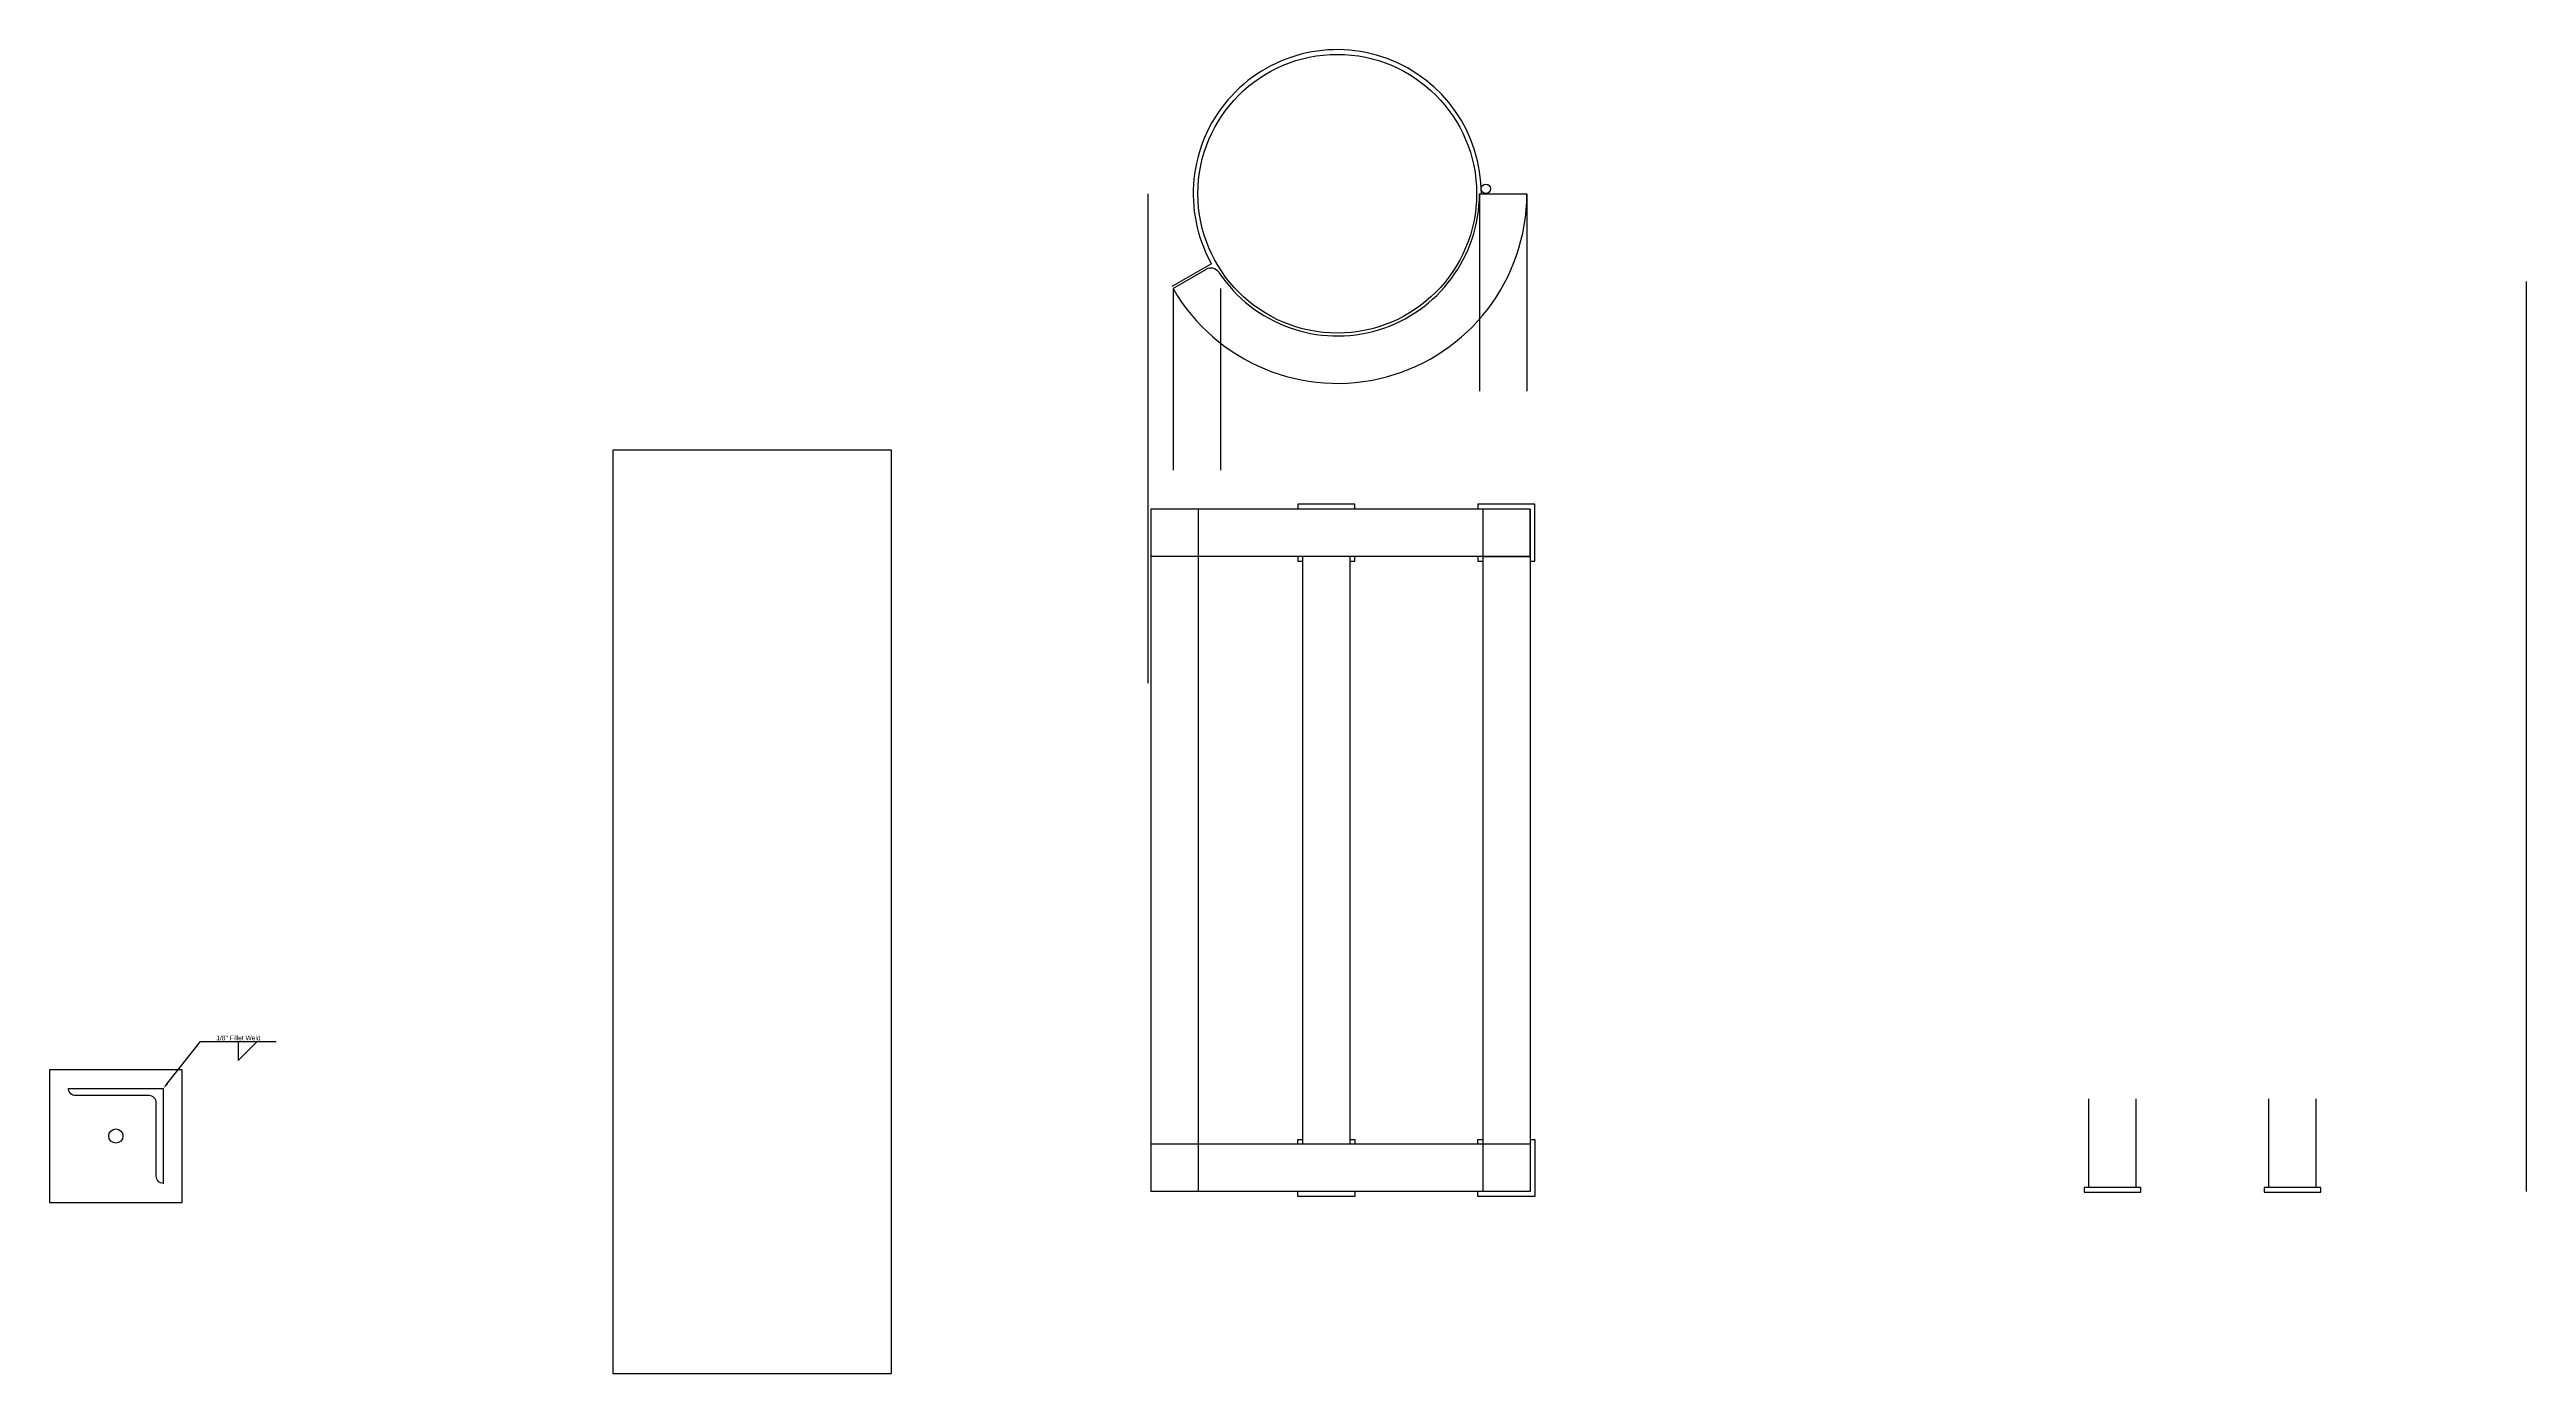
# Model space of a CAD drawing. Header units: inches. Extents: x -177 to 2825, y -2046 to -803.
# Drawn here: x 170.9 to 301.6, y -1357.2 to -1287.4 of the extents above; entities that cross this region are included whole.
import ezdxf
from ezdxf import colors
from ezdxf.entities.mleader import LeaderData, LeaderLine
from ezdxf.math import Vec2, Vec3

# ---------------------------------------------------------------- set-up
doc = ezdxf.new("R2010")
doc.units = ezdxf.units.IN
doc.header["$MEASUREMENT"] = 0
doc.layers.add('Sewage Line', color=3, linetype='Continuous')
doc.styles.get("Standard").update_dxf_attribs({"font": 'arial.ttf'})

msp = doc.modelspace()

# ---------------------------------------------------------------- linework, layer by layer
at = {"layer": 'Sewage Line'}
for p, q in [((228.84, -1295), (228.84, -1320.82)), ((246.34, -1295), (246.34, -1305.42)), ((246.34, -1295), (248.84, -1295)), ((248.84, -1295), (248.84, -1305.42)), ((232.2, -1298.69), (230.12, -1299.89)), ((231.92, -1298.99), (230.18, -1300)), ((230.18, -1300), (230.18, -1309.58)), ((232.68, -1300), (232.68, -1309.58)), ((301.57, -1347.63), (301.57, -1299.63)), ((200.62, -1308.52), (200.62, -1357.22)), ((215.32, -1308.52), (200.62, -1308.52)), ((215.32, -1357.22), (215.32, -1308.52)), ((249.01, -1311.63), (229.01, -1311.63)), ((229.01, -1311.63), (229.01, -1347.63)), ((231.51, -1311.63), (231.51, -1347.63)), ((246.51, -1311.63), (246.51, -1347.63)), ((249.01, -1311.63), (249.01, -1347.63)), ((249.01, -1314.13), (229.01, -1314.13)), ((237.01, -1314.13), (237.01, -1345.13)), ((239.51, -1314.13), (239.51, -1345.13)), ((178.87, -1339.72), (182.87, -1339.72)), ((180.87, -1340.72), (181.87, -1339.72)), ((180.87, -1339.72), (180.87, -1340.72)), ((278.48, -1347.41), (278.48, -1342.74)), ((280.98, -1347.41), (280.98, -1342.74)), ((287.98, -1347.41), (287.98, -1342.74)), ((290.48, -1347.41), (290.48, -1342.74)), ((249.01, -1345.13), (229.01, -1345.13)), ((249.01, -1347.63), (229.01, -1347.63)), ((200.62, -1357.22), (215.32, -1357.22))]:
    msp.add_line(p, q, dxfattribs=at)
for points in [[(239.76, -1311.63), (239.76, -1311.38), (236.76, -1311.38), (236.76, -1311.63)], [(249.01, -1314.38), (249.26, -1314.38), (249.26, -1311.38), (246.26, -1311.38), (246.26, -1311.63)], [(236.76, -1314.13), (236.76, -1314.38), (237.01, -1314.38)], [(239.51, -1314.38), (239.76, -1314.38), (239.76, -1314.13)], [(246.26, -1314.13), (246.26, -1314.38), (246.51, -1314.38)], [(236.76, -1345.13), (236.76, -1344.88), (237.01, -1344.88)], [(239.51, -1344.88), (239.76, -1344.88), (239.76, -1345.13)], [(249.01, -1344.88), (249.26, -1344.88), (249.26, -1347.88), (246.26, -1347.88), (246.26, -1347.63)], [(246.26, -1345.13), (246.26, -1344.88), (246.51, -1344.88)], [(239.76, -1347.63), (239.76, -1347.88), (236.76, -1347.88), (236.76, -1347.63)]]:
    msp.add_lwpolyline(points, dxfattribs=at)
for points in [[(249.01, -1311.63), (246.51, -1311.63), (246.51, -1314.13), (249.01, -1314.13)], [(177.91, -1341.2), (170.91, -1341.2), (170.91, -1348.2), (177.91, -1348.2)], [(278.23, -1347.66), (281.23, -1347.66), (281.23, -1347.41), (278.23, -1347.41)], [(287.73, -1347.66), (290.73, -1347.66), (290.73, -1347.41), (287.73, -1347.41)]]:
    msp.add_lwpolyline(points, close=True, dxfattribs=at)
msp.add_lwpolyline([(176.91, -1347.2), (176.91, -1347.2, -0.414214), (176.54, -1346.82), (176.54, -1342.95, 0.414214), (176.16, -1342.57), (172.29, -1342.57, -0.414214), (171.91, -1342.2), (171.91, -1342.2), (176.91, -1342.2)], format="xyb", close=True, dxfattribs=at)
for centre, radius in [((238.84, -1295), 7.35), ((246.68, -1294.74), 0.25), ((174.41, -1344.7), 0.375)]:
    msp.add_circle(centre, radius, dxfattribs=at)
for centre, radius, start, end in [((238.84, -1295), 7.6, 0, 209.0576), ((238.84, -1295), 10, 210, 0), ((238.84, -1295), 7.5, 213.5833, 0), ((232.17, -1299.42), 0.5, 33.5833, 120)]:
    msp.add_arc(centre, radius, start, end, dxfattribs=at)

# ---------------------------------------------------------------- texts
msp.add_text('1/8" Fillet Weld', height=0.25, dxfattribs=at).set_placement((179.71, -1339.65))

# ---------------------------------------------------------------- leaders
ml = msp.add_multileader_mtext('Standard', dxfattribs=at)
ml.set_content('', color=256)
ml.set_leader_properties()
ml.build(insert=Vec2(0, 0))
ml.multileader.update_dxf_attribs({"dogleg_length": 0.36, "arrow_head_size": 0.36})
ctx = ml.context
ctx.base_point, ctx.char_height, ctx.arrow_head_size, ctx.landing_gap_size, ctx.plane_origin = Vec3(179.59, -1339.72), 0.36, 0.36, 0.18, Vec3(176.91, -1342.2)
notes = []
notes.append((ctx, [(0, (1, 1, 0), (178.87, -1339.72), (1, 0), 0.72, [(0, [(176.91, -1342.2)], 0, [])])]))
ctx.mtext.insert, ctx.mtext.flow_direction = Vec3(179.77, -1339.54), 5
for ctx, leaders in notes:
    for number, flags, end, landing, length, lines in leaders:
        leader = LeaderData()
        leader.index, (leader.has_last_leader_line, leader.has_dogleg_vector, leader.attachment_direction) = number, flags
        leader.last_leader_point, leader.dogleg_vector, leader.dogleg_length = Vec3(end), Vec3(landing), length
        for number, points, colour, breaks in lines:
            line = LeaderLine()
            line.index, line.vertices, line.color, line.breaks = number, Vec3.list(points), colors.encode_raw_color(colour), breaks
            leader.lines.append(line)
        ctx.leaders.append(leader)

doc.saveas('drawing.dxf')
